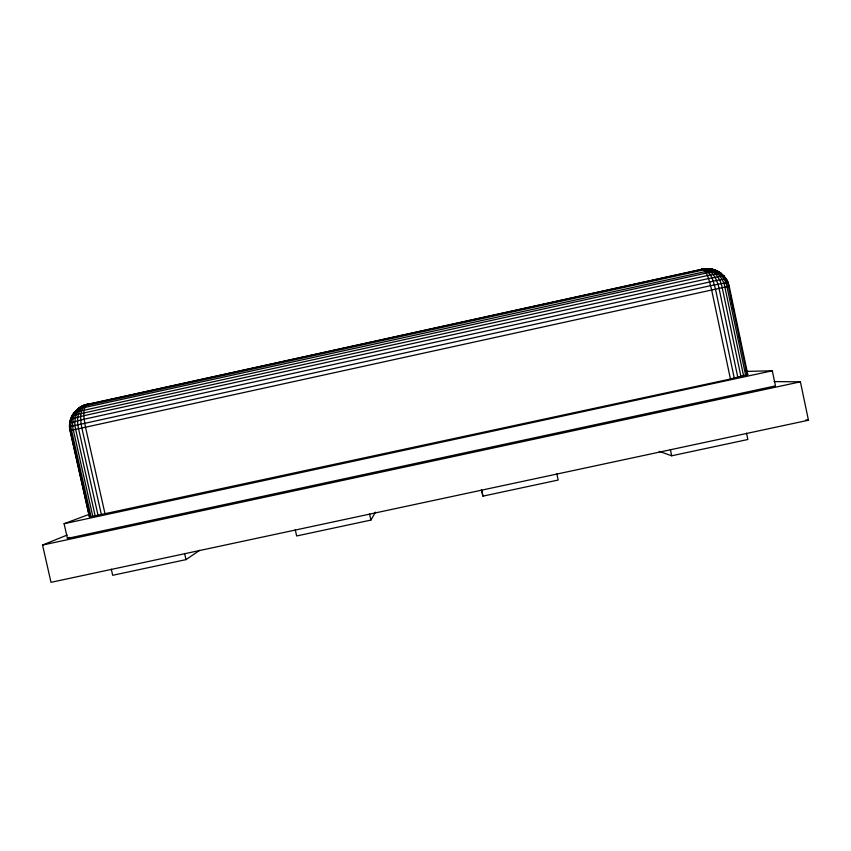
<?xml version="1.0" encoding="UTF-8"?>
<svg xmlns="http://www.w3.org/2000/svg" width="851" height="851" viewBox="0 0 851 851"><rect width="100%" height="100%" fill="white"/><g stroke="black" fill="none" stroke-linecap="round" stroke-linejoin="round"><path stroke-width="1.28" d="M723.371 276.043L723.871 275.809C718.382 269.895 709.691 267.384 701.862 269.256L87.557 404.342C75.941 406.501 67.399 418.926 70.239 430.563L89.408 516.695L91.036 516.695L730.445 379.014L747.784 374.493L747.157 374.227M295.276 529.779L296.648 535.97L370.898 520.089L375.44 512.174M111.279 569.159L112.672 575.297L185.975 559.628L199.719 550.278M709.723 268.927L701.862 269.256C708.415 267.831 715.5 269.193 720.935 273.182L720.499 273.394C714.627 269.054 706.256 267.129 699.469 270.31M713.563 269.778L84.706 407.491C73.377 407.469 67.654 420.681 69.973 430.521L89.408 516.695M717.191 271.278L706.128 273.086L74.452 412.384M725.733 279.171L726.297 278.915L728.105 282.404L727.52 282.649L726.328 280.33M89.621 516.461L90.493 516.068M88.844 514.461L64.102 523.716L67.42 538.417L69.878 537.396M774.155 381.578L800.408 381.833L808.45 420.224L51.007 582.329L42.55 545.055L67.133 535.056M728.658 286.393L729.264 286.159L728.009 282.309L726.201 278.82L716.585 280.49L84.143 419.203L69.92 422.915M64.102 523.716L772.304 370.791L775.474 385.897L67.42 538.417M42.55 545.055L800.408 381.833M481.336 489.846L482.974 496.133L558.171 480.049L556.831 473.805M659.217 451.381L671.694 455.785L747.869 439.499L746.54 433.202M729.264 286.159L70.239 430.563M70.665 426.659L69.463 426.691L710.659 285.659L728.105 282.404M86.589 405.278C83.441 404.693 77.941 408.172 77.59 409.544L83.941 405.48L90.174 404.151M73.026 415.575L72.112 415.554L707.33 275.586L720.935 273.182M723.871 275.809L708.511 278.575L83.898 415.692L70.793 419.16M746.104 371.419L772.304 370.791M805.833 419.915L808.45 420.224M80.281 407.235L87.557 404.342C76.058 406.587 67.431 418.607 70.388 430.329L89.887 516.77M705.841 268.671L701.862 269.256C710.925 269.533 713.298 281.649 715.393 288.691L734.275 378.174M726.201 278.82L723.786 275.713M105.077 514.078L85.398 426.734C84.377 419.692 81.834 410.969 86.419 404.757L702.788 269.224C708.617 274.054 709.532 282.617 711.553 289.521L730.445 379.014M101.429 514.844L81.749 427.542C80.441 420.064 78.728 407.703 87.557 404.342C76.058 406.289 68.665 418.905 71.473 430L91.036 516.695M98.099 515.515L78.441 428.298C76.484 419.851 77.505 406.863 87.557 404.342C76.781 406.438 73.154 419.5 75.569 428.968L95.206 516.046M92.823 516.451L73.218 429.542C71.005 420.49 74.994 407.172 85.462 405.81L703.82 269.863C714.446 266.108 725.052 276.341 726.914 286.383L745.646 375.302M184.603 553.469L185.975 559.628M369.536 513.887L370.898 520.089M481.623 489.899L482.974 496.133M670.365 449.509L671.694 455.785M729.169 286.074L747.784 374.493M730.562 295.435L732.466 304.477M733.009 307.062L733.562 309.647M738.998 335.475L740.359 341.942M745.795 367.77L746.348 370.355M747.061 374.834L728.382 286.149C726.18 274.394 713.478 266.172 701.862 269.256C711.957 267.831 717.116 279.841 718.957 287.936L737.817 377.355M743.593 375.897L724.807 286.766C722.967 276.415 712.957 266.427 701.862 269.256C712.553 266.895 720.372 278 722.127 287.287L740.955 376.589M87.557 404.342L83.749 405.459L87.557 404.342"/></g></svg>
